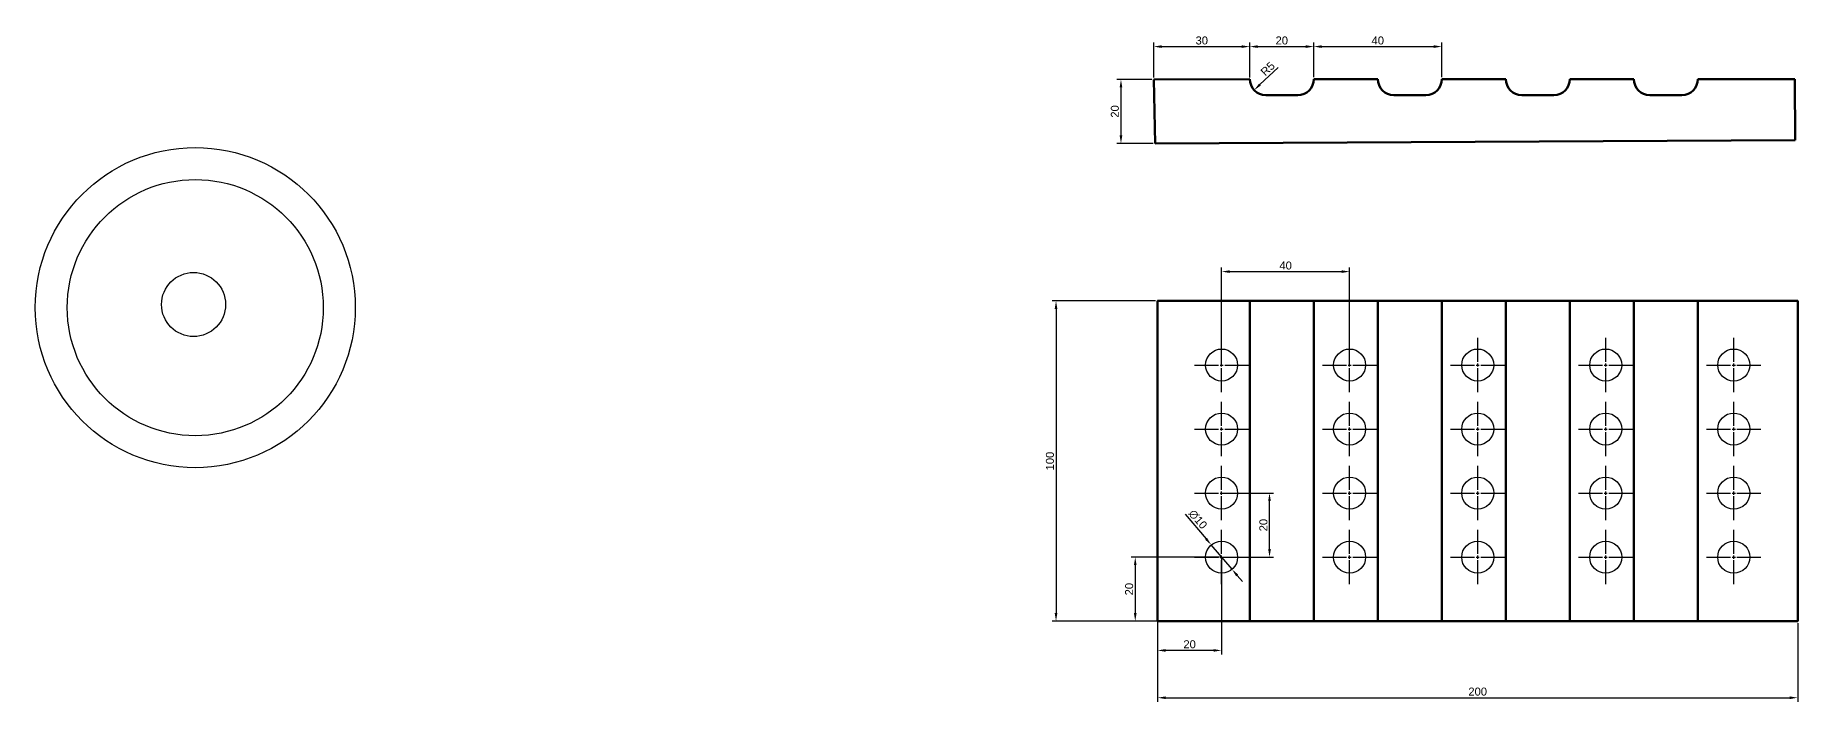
# Model space of a CAD drawing. Header units: millimetres. Extents: x 0 to 1601, y 0 to 1057.
# Drawn here: x 1051 to 1601, y 176 to 384 of the extents above; entities that cross this region are included whole.
import ezdxf

# ---------------------------------------------------------------- set-up
doc = ezdxf.new("R2010")
doc.units = ezdxf.units.MM
doc.linetypes.add('CENTER2', pattern=[28.575, 19.05, -3.175, 3.175, -3.175])
doc.layers.add('linie glowne', color=7, linetype='Continuous', lineweight=70, plot=False)
doc.styles.get("Standard").update_dxf_attribs({"font": 'arial.ttf'})
doc.dimstyles.new('ISO-25', dxfattribs={"dimtxt": 2.5, "dimasz": 2.5, "dimexe": 1.25, "dimexo": 0.625, "dimtad": 1, "dimtxsty": 'Standard', "dimcen": 2.5, "dimadec": 0, "dimazin": 0, "dimtfac": 1, "dimtmove": 0, "dimatfit": 3, "dimfxl": 1, "dimarcsym": 0})

# ---------------------------------------------------------------- blocks, each defined once
blk = doc.blocks.new('*U85')
at = {"color": 0, "linetype": 'CENTER2', "transparency": 16777216}
for p, q in [((0, 1), (0, 8.5)), ((-8.5, 0), (-1, 0)), ((1, 0), (8.5, 0)), ((0, -8.5), (0, -1))]:
    blk.add_line(p, q, dxfattribs=at)
at = {"color": 0, "linetype": 'Continuous', "transparency": 16777216}
for p, q in [((-0.5, 0), (0.5, 0)), ((0, -0.5), (0, 0.5))]:
    blk.add_line(p, q, dxfattribs=at)
blk = doc.blocks.new('*U82')
blk.add_circle((0, 0), 5)
at = {"linetype": 'CENTER2'}
blk.add_blockref('*U85', (0, 0), dxfattribs=at)
blk = doc.blocks.new('*U83')
at = {"color": 0, "linetype": 'ByBlock', "lineweight": -2, "transparency": 16777216}
for p in [(0, 60), (40, 60), (80, 60), (120, 60), (160, 60), (0, 40), (40, 40), (80, 40), (120, 40), (160, 40), (0, 20), (40, 20), (80, 20), (120, 20), (160, 20), (0, 0), (40, 0), (80, 0), (120, 0), (160, 0)]:
    blk.add_blockref('*U82', p, dxfattribs=at)
blk = doc.blocks.new('*D86')
at = {"color": 0, "lineweight": -2, "transparency": 16777216}
for p, q in [((1421.18, 281.64), (1421.18, 311.43)), ((1423.68, 310.18), (1458.68, 310.18)), ((1461.18, 281.64), (1461.18, 311.43))]:
    blk.add_line(p, q, dxfattribs=at)
at = {"color": 0, "transparency": 16777216}
for points in [[(1423.68, 310.6), (1423.68, 309.77), (1421.18, 310.18)], [(1458.68, 310.6), (1458.68, 309.77), (1461.18, 310.18)]]:
    blk.add_solid(points, dxfattribs=at)
at = {"layer": 'Defpoints', "color": 0, "transparency": 16777216}
for p in [(1461.18, 310.18), (1421.18, 281.01), (1461.18, 281.01)]:
    blk.add_point(p, dxfattribs=at)
at = {"color": 0, "transparency": 16777216, "insert": (1441.18, 312.08), "char_height": 2.5, "attachment_point": 5}
blk.add_mtext('40', dxfattribs=at)
blk = doc.blocks.new('*D87')
at = {"color": 0, "lineweight": -2, "transparency": 16777216}
for p, q in [((1409.83, 234.39), (1416.33, 226.73)), ((1424.42, 217.2), (1417.94, 224.82)), ((1426.03, 215.29), (1427.65, 213.39))]:
    blk.add_line(p, q, dxfattribs=at)
at = {"color": 0, "transparency": 16777216}
for points in [[(1416.64, 227), (1416.01, 226.46), (1417.94, 224.82)], [(1426.35, 215.56), (1425.72, 215.02), (1424.42, 217.2)]]:
    blk.add_solid(points, dxfattribs=at)
at = {"layer": 'Defpoints', "color": 0, "transparency": 16777216}
for p in [(1417.94, 224.82), (1424.42, 217.2)]:
    blk.add_point(p, dxfattribs=at)
at = {"color": 0, "transparency": 16777216, "insert": (1413.77, 232.79), "char_height": 2.5, "attachment_point": 5, "rotation": 310.3287}
blk.add_mtext('∅10', dxfattribs=at)
blk = doc.blocks.new('*D88')
at = {"color": 0, "lineweight": -2, "transparency": 16777216}
for p, q in [((1421.8, 241.01), (1437.39, 241.01)), ((1436.14, 223.51), (1436.14, 238.51)), ((1421.8, 221.01), (1437.39, 221.01))]:
    blk.add_line(p, q, dxfattribs=at)
at = {"color": 0, "transparency": 16777216}
for points in [[(1435.72, 238.51), (1436.56, 238.51), (1436.14, 241.01)], [(1435.72, 223.51), (1436.56, 223.51), (1436.14, 221.01)]]:
    blk.add_solid(points, dxfattribs=at)
at = {"layer": 'Defpoints', "color": 0, "transparency": 16777216}
for p in [(1421.18, 241.01), (1436.14, 241.01), (1421.18, 221.01)]:
    blk.add_point(p, dxfattribs=at)
at = {"color": 0, "transparency": 16777216, "insert": (1434.24, 231.01), "char_height": 2.5, "attachment_point": 5, "rotation": 90}
blk.add_mtext('20', dxfattribs=at)
blk = doc.blocks.new('*D89')
at = {"color": 0, "lineweight": -2, "transparency": 16777216}
for p, q in [((1401.18, 220.39), (1401.18, 190.62)), ((1421.18, 220.39), (1421.18, 190.62)), ((1418.68, 191.87), (1403.68, 191.87))]:
    blk.add_line(p, q, dxfattribs=at)
at = {"color": 0, "transparency": 16777216}
for points in [[(1403.68, 192.28), (1403.68, 191.45), (1401.18, 191.87)], [(1418.68, 192.28), (1418.68, 191.45), (1421.18, 191.87)]]:
    blk.add_solid(points, dxfattribs=at)
at = {"layer": 'Defpoints', "color": 0, "transparency": 16777216}
for p in [(1401.18, 221.01), (1421.18, 221.01), (1401.18, 191.87)]:
    blk.add_point(p, dxfattribs=at)
at = {"color": 0, "transparency": 16777216, "insert": (1411.18, 193.77), "char_height": 2.5, "attachment_point": 5}
blk.add_mtext('20', dxfattribs=at)
blk = doc.blocks.new('*D90')
at = {"color": 0, "lineweight": -2, "transparency": 16777216}
for p, q in [((1420.55, 221.01), (1392.94, 221.01)), ((1394.19, 218.51), (1394.19, 203.51)), ((1420.55, 201.01), (1392.94, 201.01))]:
    blk.add_line(p, q, dxfattribs=at)
at = {"color": 0, "transparency": 16777216}
for points in [[(1393.77, 218.51), (1394.61, 218.51), (1394.19, 221.01)], [(1393.77, 203.51), (1394.61, 203.51), (1394.19, 201.01)]]:
    blk.add_solid(points, dxfattribs=at)
at = {"layer": 'Defpoints', "color": 0, "transparency": 16777216}
for p in [(1421.18, 221.01), (1394.19, 201.01), (1421.18, 201.01)]:
    blk.add_point(p, dxfattribs=at)
at = {"color": 0, "transparency": 16777216, "insert": (1392.29, 211.01), "char_height": 2.5, "attachment_point": 5, "rotation": 90}
blk.add_mtext('20', dxfattribs=at)
blk = doc.blocks.new('*D91')
at = {"color": 0, "lineweight": -2, "transparency": 16777216}
for p, q in [((1400.55, 301.01), (1368.19, 301.01)), ((1369.44, 298.51), (1369.44, 203.51)), ((1400.55, 201.01), (1368.19, 201.01))]:
    blk.add_line(p, q, dxfattribs=at)
at = {"color": 0, "transparency": 16777216}
for points in [[(1369.02, 298.51), (1369.86, 298.51), (1369.44, 301.01)], [(1369.02, 203.51), (1369.86, 203.51), (1369.44, 201.01)]]:
    blk.add_solid(points, dxfattribs=at)
at = {"layer": 'Defpoints', "color": 0, "transparency": 16777216}
for p in [(1401.18, 301.01), (1369.44, 201.01), (1401.18, 201.01)]:
    blk.add_point(p, dxfattribs=at)
at = {"color": 0, "transparency": 16777216, "insert": (1367.54, 251.01), "char_height": 2.5, "attachment_point": 5, "rotation": 90}
blk.add_mtext('100', dxfattribs=at)
blk = doc.blocks.new('*D92')
at = {"color": 0, "lineweight": -2, "transparency": 16777216}
for p, q in [((1401.18, 200.39), (1401.18, 175.84)), ((1601.18, 200.39), (1601.18, 175.84)), ((1403.68, 177.09), (1598.68, 177.09))]:
    blk.add_line(p, q, dxfattribs=at)
at = {"color": 0, "transparency": 16777216}
for points in [[(1403.68, 177.5), (1403.68, 176.67), (1401.18, 177.09)], [(1598.68, 177.5), (1598.68, 176.67), (1601.18, 177.09)]]:
    blk.add_solid(points, dxfattribs=at)
at = {"layer": 'Defpoints', "color": 0, "transparency": 16777216}
for p in [(1401.18, 201.01), (1601.18, 201.01), (1601.18, 177.09)]:
    blk.add_point(p, dxfattribs=at)
at = {"color": 0, "transparency": 16777216, "insert": (1501.18, 178.99), "char_height": 2.5, "attachment_point": 5}
blk.add_mtext('200', dxfattribs=at)
blk = doc.blocks.new('*U93')
blk.add_line((-5, -2.5), (5, -2.5))
for centre, start, end in [((-5, 2.5), 180, 270), ((5, 2.5), 270, 0)]:
    blk.add_arc(centre, 5, start, end)
blk = doc.blocks.new('*U94')
at = {"layer": 'linie glowne', "color": 0, "linetype": 'ByBlock', "lineweight": -2, "transparency": 16777216}
for p in [(0, 0), (40, 0), (80, 0), (120, 0)]:
    blk.add_blockref('*U93', p, dxfattribs=at)
blk = doc.blocks.new('*U95')
blk.add_line((0, 50), (0, -50))
blk = doc.blocks.new('*U96')
at = {"layer": 'linie glowne', "color": 0, "linetype": 'ByBlock', "lineweight": -2, "transparency": 16777216}
for p in [(0, 0), (20, 0), (40, 0), (60, 0), (80, 0), (100, 0), (120, 0), (140, 0)]:
    blk.add_blockref('*U95', p, dxfattribs=at)
blk = doc.blocks.new('*D97')
at = {"color": 0, "lineweight": -2, "transparency": 16777216}
for p, q in [((1399.34, 370.21), (1388.48, 370.21)), ((1389.73, 367.71), (1389.73, 352.72)), ((1399.75, 350.22), (1388.48, 350.22))]:
    blk.add_line(p, q, dxfattribs=at)
at = {"color": 0, "transparency": 16777216}
for points in [[(1389.32, 367.71), (1390.15, 367.71), (1389.73, 370.21)], [(1389.32, 352.72), (1390.15, 352.72), (1389.73, 350.22)]]:
    blk.add_solid(points, dxfattribs=at)
at = {"layer": 'Defpoints', "color": 0, "transparency": 16777216}
for p in [(1399.97, 370.21), (1389.73, 350.22), (1400.37, 350.22)]:
    blk.add_point(p, dxfattribs=at)
at = {"color": 0, "transparency": 16777216, "insert": (1387.83, 360.22), "char_height": 2.5, "attachment_point": 5, "rotation": 90}
blk.add_mtext('20', dxfattribs=at)
blk = doc.blocks.new('*D98')
at = {"color": 0, "lineweight": -2, "transparency": 16777216}
for p, q in [((1399.97, 370.84), (1399.97, 381.71)), ((1402.47, 380.46), (1427.47, 380.46)), ((1429.97, 370.84), (1429.97, 381.71))]:
    blk.add_line(p, q, dxfattribs=at)
at = {"color": 0, "transparency": 16777216}
for points in [[(1402.47, 380.88), (1402.47, 380.05), (1399.97, 380.46)], [(1427.47, 380.88), (1427.47, 380.05), (1429.97, 380.46)]]:
    blk.add_solid(points, dxfattribs=at)
at = {"layer": 'Defpoints', "color": 0, "transparency": 16777216}
for p in [(1429.97, 380.46), (1399.97, 370.21), (1429.97, 370.21)]:
    blk.add_point(p, dxfattribs=at)
at = {"color": 0, "transparency": 16777216, "insert": (1414.97, 382.37), "char_height": 2.5, "attachment_point": 5}
blk.add_mtext('30', dxfattribs=at)
blk = doc.blocks.new('*D99')
at = {"color": 0, "lineweight": -2, "transparency": 16777216}
for p, q in [((1449.97, 370.95), (1449.97, 381.72)), ((1452.47, 380.47), (1487.47, 380.47)), ((1489.97, 370.95), (1489.97, 381.72))]:
    blk.add_line(p, q, dxfattribs=at)
at = {"color": 0, "transparency": 16777216}
for points in [[(1452.47, 380.89), (1452.47, 380.05), (1449.97, 380.47)], [(1487.47, 380.89), (1487.47, 380.05), (1489.97, 380.47)]]:
    blk.add_solid(points, dxfattribs=at)
at = {"layer": 'Defpoints', "color": 0, "transparency": 16777216}
for p in [(1489.97, 380.47), (1449.97, 370.33), (1489.97, 370.33)]:
    blk.add_point(p, dxfattribs=at)
at = {"color": 0, "transparency": 16777216, "insert": (1469.97, 382.37), "char_height": 2.5, "attachment_point": 5}
blk.add_mtext('40', dxfattribs=at)
blk = doc.blocks.new('*D100')
at = {"color": 0, "lineweight": -2, "transparency": 16777216}
for p, q in [((1429.97, 370.95), (1429.97, 381.72)), ((1432.47, 380.47), (1447.47, 380.47)), ((1449.97, 370.95), (1449.97, 381.72))]:
    blk.add_line(p, q, dxfattribs=at)
at = {"color": 0, "transparency": 16777216}
for points in [[(1432.47, 380.89), (1432.47, 380.05), (1429.97, 380.47)], [(1447.47, 380.89), (1447.47, 380.05), (1449.97, 380.47)]]:
    blk.add_solid(points, dxfattribs=at)
at = {"layer": 'Defpoints', "color": 0, "transparency": 16777216}
for p in [(1449.97, 380.47), (1429.97, 370.33), (1449.97, 370.33)]:
    blk.add_point(p, dxfattribs=at)
at = {"color": 0, "transparency": 16777216, "insert": (1439.97, 382.37), "char_height": 2.5, "attachment_point": 5}
blk.add_mtext('20', dxfattribs=at)
blk = doc.blocks.new('*D101')
at = {"color": 0, "lineweight": -2, "transparency": 16777216}
blk.add_line((1438.81, 373.98), (1433.16, 368.61), dxfattribs=at)
at = {"color": 0, "transparency": 16777216}
blk.add_solid([(1432.87, 368.91), (1433.44, 368.3), (1431.34, 366.88)], dxfattribs=at)
at = {"layer": 'Defpoints', "color": 0, "transparency": 16777216}
for p in [(1434.97, 370.33), (1431.34, 366.88)]:
    blk.add_point(p, dxfattribs=at)
at = {"color": 0, "transparency": 16777216, "insert": (1435.59, 373.53), "char_height": 2.5, "attachment_point": 5, "rotation": 43.5194}
blk.add_mtext('R5', dxfattribs=at)

msp = doc.modelspace()

# ---------------------------------------------------------------- linework, layer by layer
msp.add_line((1401.179, 301.012), (1431.179, 301.012))
msp.add_line((1401.179, 301.012), (1431.179, 301.012))
for centre, radius in [((1100.515, 298.941), 50), ((1100.515, 298.941), 40), ((1099.972, 299.914), 10)]:
    msp.add_circle(centre, radius)
at = {"layer": 'linie glowne'}
for p, q in [((1399.97, 370.213), (1429.969, 370.327)), ((1400.373, 350.217), (1399.97, 370.213)), ((1429.969, 370.327), (1429.969, 370.327)), ((1449.969, 370.327), (1449.969, 370.327)), ((1449.969, 370.327), (1469.969, 370.327)), ((1489.969, 370.327), (1509.969, 370.327)), ((1529.969, 370.327), (1549.969, 370.327)), ((1569.969, 370.327), (1600.273, 370.327)), ((1600.37, 351.237), (1600.273, 370.327)), ((1400.373, 350.217), (1600.37, 351.237))]:
    msp.add_line(p, q, dxfattribs=at)
msp.add_lwpolyline([(1401.179, 201.012), (1601.179, 201.012), (1601.179, 301.012), (1401.179, 301.012)], close=True, dxfattribs=at)

# ---------------------------------------------------------------- block references
msp.add_blockref('*U83', (1421.179, 221.012))
for name, p in [('*U94', (1439.969, 367.827)), ('*U96', (1429.969, 251.012))]:
    msp.add_blockref(name, p, dxfattribs=at)

# ---------------------------------------------------------------- dimensions: what is measured, and where the dimension line sits
for base, p1, p2, picture, middle in [((1429.971, 380.463), (1399.97, 370.213), (1429.971, 370.213), '*D98', (1414.97, 382.365)), ((1449.969, 380.469), (1429.969, 370.327), (1449.969, 370.327), '*D100', (1439.969, 382.37)), ((1489.969, 380.469), (1449.969, 370.327), (1489.969, 370.327), '*D99', (1469.969, 382.37)), ((1461.179, 310.183), (1421.179, 281.012), (1461.179, 281.012), '*D86', (1441.179, 312.085)), ((1401.179, 191.867), (1421.179, 221.012), (1401.179, 221.012), '*D89', (1411.179, 193.769)), ((1601.179, 177.087), (1401.179, 201.012), (1601.179, 201.012), '*D92', (1501.179, 178.988))]:
    dim = msp.add_linear_dim(base=base, p1=p1, p2=p2, dimstyle='ISO-25')
    dim.commit()
    dim.dimension.update_dxf_attribs({"geometry": picture, "text_midpoint": middle})
dim = msp.add_radius_dim(center=(1434.969, 370.327), mpoint=(1431.344, 366.884), dimstyle='ISO-25')
dim.commit()
dim.dimension.update_dxf_attribs({"geometry": '*D101', "text_midpoint": (1436.891, 372.152), "dimtype": 164})
for base, p1, p2, picture, middle in [((1389.734, 350.217), (1399.97, 370.213), (1400.373, 350.217), '*D97', (1387.833, 360.215)), ((1369.438, 201.012), (1401.179, 301.012), (1401.179, 201.012), '*D91', (1367.537, 251.012)), ((1436.141, 241.012), (1421.179, 221.012), (1421.179, 241.012), '*D88', (1434.24, 231.012)), ((1394.189, 201.012), (1421.179, 221.012), (1421.179, 201.012), '*D90', (1392.288, 211.012))]:
    dim = msp.add_linear_dim(base=base, p1=p1, p2=p2, angle=90, dimstyle='ISO-25')
    dim.commit()
    dim.dimension.update_dxf_attribs({"geometry": picture, "text_midpoint": middle})
dim = msp.add_diameter_dim_2p(p1=(1424.415, 217.2), p2=(1417.943, 224.824), dimstyle='ISO-25')
dim.commit()
dim.dimension.update_dxf_attribs({"geometry": '*D87', "text_midpoint": (1412.267, 231.511), "dimtype": 163})

doc.saveas('drawing.dxf')
